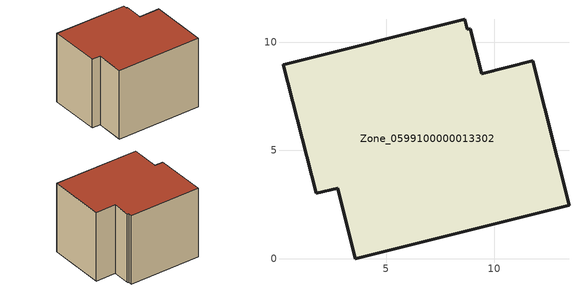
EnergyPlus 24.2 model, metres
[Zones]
Zone_0599100000013302
 floor ground (C_G): 0.22,8.97 8.63,11.06 8.76,10.61 8.89,10.64 9.42,8.56 11.78,9.15 13.46,2.46 3.57,0 2.75,3.26 1.77,3.02 z0
 wall outside (C_F): 13.46,2.46 11.78,9.15 9.42,8.56 8.89,10.64 8.76,10.61 8.63,11.06 0.22,8.97 1.77,3.02 2.75,3.26 3.57,0 13.46,2.46 z0:8.51
 roof outside (C_R): 8.63,11.06 0.22,8.97 1.77,3.02 2.75,3.26 3.57,0 13.46,2.46 11.78,9.15 9.42,8.56 8.89,10.64 8.76,10.61 z8.51
[BUILDING]
Pand.0599100000013302: North Axis=0; Terrain=City; Loads Convergence Tolerance Value=0.04; Temperature Convergence Tolerance Value=0.4; Solar Distribution=FullExterior; Maximum Number of Warmup Days=25; Minimum Number of Warmup Days=1
[Site:Location]
Rotterdam.The.Hague.AP_ZH_NLD Design_Conditions: Latitude=51.96; Longitude=4.45; Time Zone=1; Elevation=-4.5
[SITE:GROUNDTEMPERATURE:BUILDINGSURFACE]
18, 18, 18, 18, 18, 18, 18, 18, 18, 18, 18, 18
[MATERIAL] Thermal Absorptance=0.9; Solar Absorptance=0.7; Visible Absorptance=0.7
Name | Roughness | Thickness | Conductivity | Density | Specific Heat
G.TC.1975-1991 | MediumSmooth | 0.15 | 0.288461 | 540 | 1210
F.TC.1975-1991 | Rough | 0.3 | 0.230769 | 1920 | 840
R.TC.1975-1991 | MediumRough | 0.2 | 0.153846 | 1500 | 1000
[CONSTRUCTION]
C_G: G.TC.1975-1991
C_F: F.TC.1975-1991
C_R: R.TC.1975-1991
[ZONE]
Zone_0599100000013302: Type=1; Multiplier=1; Ceiling Height=Autocalculate; Volume=Autocalculate; Floor Area=autocalculate; Part of Total Floor Area=Yes
[ZONEINFILTRATION:DESIGNFLOWRATE]
Infil_Zone_0599100000013302: Zone or ZoneList or Space or SpaceList=Zone_0599100000013302; Schedule=AlwaysOn; Design Flow Rate Calculation Method=Flow/Area; Flow Rate per Floor Area=0.003; Constant Term Coefficient=1; Temperature Term Coefficient=0; Velocity Term Coefficient=0; Velocity Squared Term Coefficient=0
[HVACTEMPLATE:ZONE:IDEALLOADSAIRSYSTEM]
Zone_0599100000013302: Maximum Heating Supply Air Temperature=50; Minimum Cooling Supply Air Temperature=13; Maximum Heating Supply Air Humidity Ratio=0.0156; Minimum Cooling Supply Air Humidity Ratio=0.0077; Heating Limit=NoLimit; Cooling Limit=NoLimit; Dehumidification Control Type=ConstantSensibleHeatRatio; Cooling Sensible Heat Ratio=0.7; Dehumidification Setpoint=60; Humidification Control Type=None; Humidification Setpoint=30; Outdoor Air Method=None; Outdoor Air Flow Rate per Person=0.00944; Outdoor Air Flow Rate per Zone Floor Area=0; Outdoor Air Flow Rate per Zone=0; Demand Controlled Ventilation Type=None; Outdoor Air Economizer Type=NoEconomizer; Heat Recovery Type=None; Sensible Heat Recovery Effectiveness=0.7; Latent Heat Recovery Effectiveness=0.65
[ZONECONTROL:THERMOSTAT]
ThermostatControl_Zone_0599100000013302: Zone or ZoneList=Zone_0599100000013302; Control Type Schedule=DualSetpointControlType; Control 1=Thermostat_Zone_0599100000013302; Temperature Difference Between Cutout And Setpoint=0
[THERMOSTATSETPOINT:DUALSETPOINT]
Thermostat_Zone_0599100000013302: Heating Setpoint Temperature Schedule=HeatingSetpoint_Zone_0599100000013302; Cooling Setpoint Temperature Schedule=CoolingSetpoint_Zone_0599100000013302
[SCHEDULE:COMPACT]
HeatingSetpoint_Zone_0599100000013302: Through: 12/31, For: AllDays, Until: 24:00, 21
CoolingSetpoint_Zone_0599100000013302: Through: 12/31, For: AllDays, Until: 24:00, 24
DualSetpointControlType: Through: 12/31, For: AllDays, Until: 24:00, 4
AlwaysOn: Through: 12/31, For: AllDays, Until: 24:00, 1
